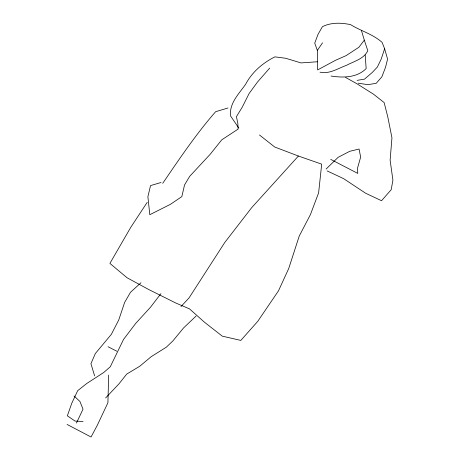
<?xml version="1.0" encoding="UTF-8"?>
<svg xmlns="http://www.w3.org/2000/svg" width="460" height="460" viewBox="0 0 460 460"><rect width="100%" height="100%" fill="white"/><g stroke="black" fill="none" stroke-linecap="round" stroke-linejoin="round"><path stroke-width="0.69" d="M108.675 375.096L107.904 402.753L97.319 425.235L91.045 437L67.085 424.442M361.416 30.446L364.314 40.152L358.886 47.271L346.081 55.643L335.49 60.312L317.63 69.92L317.337 50.41L314.738 43.125L318.061 34.27L322.454 26.634C331.217 22.321 341.245 22.655 350.577 24.639C360.893 31.004 372.928 34.172 382.093 42.366L384.617 48.731L381.254 58.955L377.378 67.022L372.255 72.479L364.498 79.137L357.104 80.362M76.446 423.056L83.018 409.159L79.931 401.471L74.025 395.985M320.01 72.168C329.509 74.319 337.95 68.396 346.512 65.308C353.947 61.301 363.86 59.012 367.804 50.749L364.314 40.152M147.217 202.325L130.755 227.343L109.905 263.402L127.012 277.725L148.752 289.536L175.835 303.036L189.457 308.844L204.579 322.31L222.289 336.151L240.827 340.406L257.709 321.402L278.507 290.789L288.725 268.508L299.23 236.072L310.425 214.59L318.619 192.838L321.695 164.157L298.402 156.032L274.689 146.999L259.474 134.993M162.725 183.321C179.458 158.821 196.069 134.061 215.636 111.705L227.987 107.985M317.337 50.41L322.541 42.809M160.919 293.647L150.477 307.251L135.74 323.368L123.544 339.411L110.251 366.798L103.69 372.531L86.727 383.508L77.688 390.678L71.754 403.299L67.355 415.805L74.997 421.049L83.064 421.527M269.675 68.109L257.439 82.11L249.124 93.484L242.196 107.26L236.423 116.662L237.855 123.481L238.079 129.116L221.783 139.811L210.335 154.111L189.687 176.341L184.535 184.966L181.838 196.615L170.424 204.332L149.816 214.705L147.89 196.754L150.535 185.593L161.023 182.505M298.402 156.032L251.695 207.65L224.716 242.558L189.043 297.925L180.981 306.584M105.593 397.986L118.979 383.835L126.707 374.101L139.782 366.229L151.19 356.684L166.307 347.197L172.793 341.009L183.615 327.899L196.052 316.072M326.117 169.033L338.083 157.355L349.703 151.317L359.07 149.04L360.651 157.078L357.437 168.435L357.782 173.414L330.723 159.384M140.978 282.739L130.513 292.261L124.654 302.381L118.732 319.999L111.372 334.305L95.329 353.539L90.936 363.699L94.639 375.929M317.509 61.755L301.001 62.922L285.7 58.27L274.919 56.856C262.775 62.928 252.045 72.099 245.663 84.22C238.993 93.777 229.086 103.316 230.569 115.966L238.82 128.081M331.039 76.032C343.114 77.935 356.897 77.815 366.154 68.603L365.188 54.964M358.242 83.191L367.833 84.669L376.205 83.312L381.863 76.826L385.503 67.396L387.59 59.11L384.617 48.731M327.112 170.901L343.545 178.612L365.706 193.275L381.547 200.721L391.178 189.727L392.915 180.205L390.12 160.149L391.949 137.833L387.763 116.788L384.14 102.58L373.623 94.265L356.943 83.76L345.546 77.418M108.025 346.725L116.828 351.216"/></g></svg>
